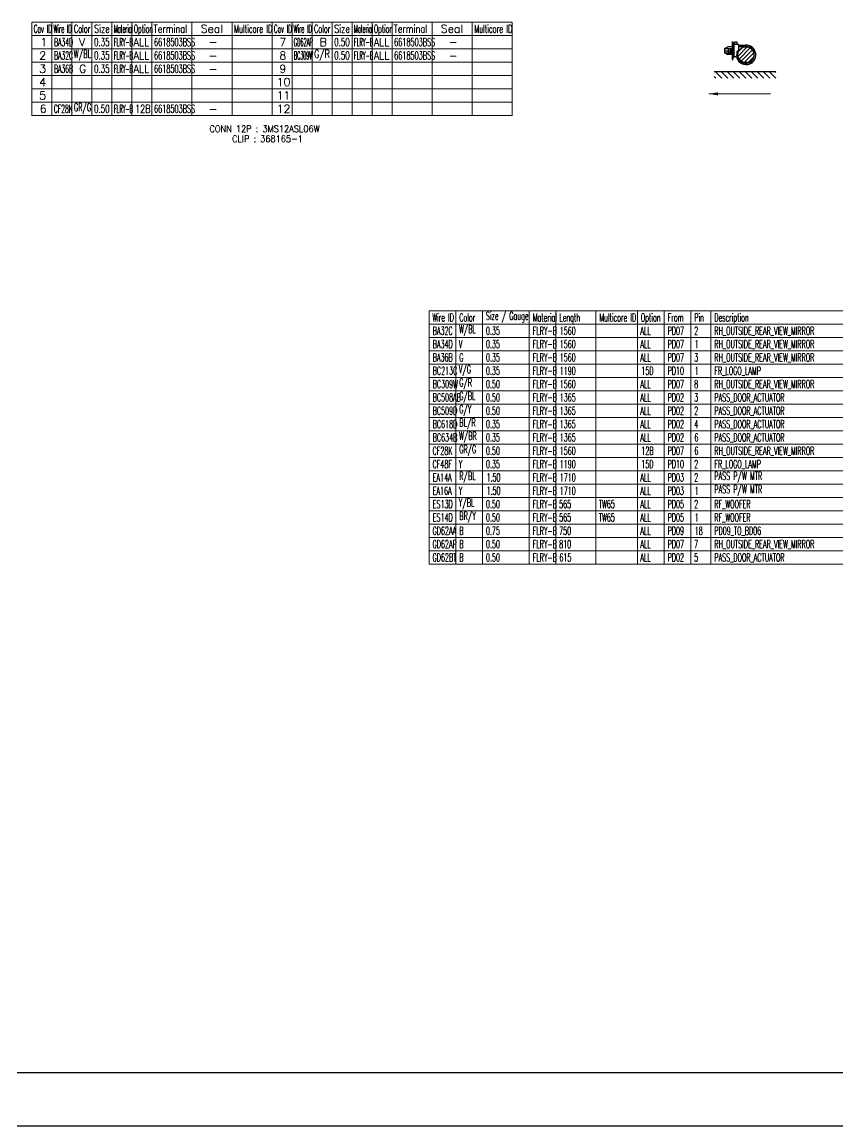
# Model space of a CAD drawing. Header units: inches. Extents: x 47316 to 59086, y 3141 to 11743.
# Drawn here: x 57597.1 to 57902.9, y 8238.3 to 8652.2 of the extents above; entities that cross this region are included whole.
import ezdxf

# ---------------------------------------------------------------- set-up
doc = ezdxf.new("R2010")
doc.units = ezdxf.units.IN
doc.header["$MEASUREMENT"] = 0
doc.layers.add('at_Entity', color=1, linetype='Continuous')
doc.layers.add('图形层', color=7, linetype='Continuous')
doc.layers.add('Beschreibung', color=7, linetype='Continuous', lineweight=25)
doc.styles.get("Standard").update_dxf_attribs({"font": ''})
doc.styles.get('Standard').set_extended_font_data('SimSun')

msp = doc.modelspace()

# ---------------------------------------------------------------- linework, layer by layer
at = {"color": 0, "linetype": 'Continuous', "lineweight": 15}
for p, q in [((57600.79, 8652.16), (57780.79, 8652.16)), ((57600.79, 8647.16), (57600.79, 8652.16)), ((57600.79, 8647.16), (57780.79, 8647.16)), ((57749.75, 8448.94), (57749.75, 8543.94)), ((57749.75, 8543.94), (58076.6, 8543.94)), ((57759.75, 8448.94), (57759.75, 8543.94)), ((57769.75, 8448.94), (57769.75, 8543.94)), ((57787.22, 8448.94), (57787.22, 8543.94)), ((57797.22, 8448.94), (57797.22, 8543.94)), ((57812.22, 8448.94), (57812.22, 8543.94)), ((57827.82, 8448.94), (57827.82, 8543.94)), ((57837.82, 8448.94), (57837.82, 8543.94)), ((57847.82, 8448.94), (57847.82, 8543.94)), ((57855.32, 8448.94), (57855.32, 8543.94)), ((57749.75, 8538.94), (58076.6, 8538.94)), ((57749.75, 8533.94), (58076.6, 8533.94)), ((57749.75, 8528.94), (58076.6, 8528.94)), ((57749.75, 8523.94), (58076.6, 8523.94)), ((57749.75, 8518.94), (58076.6, 8518.94)), ((57749.75, 8513.94), (58076.6, 8513.94)), ((57749.75, 8508.94), (58076.6, 8508.94)), ((57749.75, 8503.94), (58076.6, 8503.94)), ((57749.75, 8498.94), (58076.6, 8498.94)), ((57749.75, 8493.94), (58076.6, 8493.94)), ((57749.75, 8488.94), (58076.6, 8488.94)), ((57749.75, 8483.94), (58076.6, 8483.94)), ((57749.75, 8478.94), (58076.6, 8478.94)), ((57749.75, 8473.94), (58076.6, 8473.94)), ((57749.75, 8468.94), (58076.6, 8468.94)), ((57749.75, 8463.94), (58076.6, 8463.94)), ((57749.75, 8458.94), (58076.6, 8458.94)), ((57749.75, 8453.94), (58076.6, 8453.94)), ((57749.75, 8448.94), (58076.6, 8448.94))]:
    msp.add_line(p, q, dxfattribs=at)
at = {"color": 7, "linetype": 'Continuous', "lineweight": 15}
for p, q in [((57608.29, 8647.16), (57608.29, 8652.16)), ((57615.79, 8647.16), (57615.79, 8652.16)), ((57623.29, 8647.16), (57623.29, 8652.16)), ((57630.79, 8647.16), (57630.79, 8652.16)), ((57638.29, 8647.16), (57638.29, 8652.16)), ((57645.79, 8647.16), (57645.79, 8652.16)), ((57660.79, 8647.16), (57660.79, 8652.16)), ((57675.79, 8647.16), (57675.79, 8652.16)), ((57690.79, 8647.16), (57690.79, 8652.16)), ((57698.29, 8647.16), (57698.29, 8652.16)), ((57705.79, 8647.16), (57705.79, 8652.16)), ((57713.29, 8647.16), (57713.29, 8652.16)), ((57720.79, 8647.16), (57720.79, 8652.16)), ((57728.29, 8647.16), (57728.29, 8652.16)), ((57735.79, 8647.16), (57735.79, 8652.16)), ((57750.79, 8647.16), (57750.79, 8652.16)), ((57765.79, 8647.16), (57765.79, 8652.16)), ((57780.79, 8647.16), (57780.79, 8652.16))]:
    msp.add_line(p, q, dxfattribs=at)
at = {"color": 102, "linetype": 'Continuous', "lineweight": 15}
for p, q in [((57608.29, 8642.16), (57608.29, 8647.16)), ((57615.79, 8642.16), (57615.79, 8647.16)), ((57623.29, 8642.16), (57623.29, 8647.16)), ((57630.79, 8642.16), (57630.79, 8647.16)), ((57638.29, 8642.16), (57638.29, 8647.16)), ((57645.79, 8642.16), (57645.79, 8647.16)), ((57660.79, 8642.16), (57660.79, 8647.16)), ((57675.79, 8642.16), (57675.79, 8647.16)), ((57698.29, 8642.16), (57698.29, 8647.16)), ((57705.79, 8642.16), (57705.79, 8647.16)), ((57713.29, 8642.16), (57713.29, 8647.16)), ((57720.79, 8642.16), (57720.79, 8647.16)), ((57728.29, 8642.16), (57728.29, 8647.16)), ((57735.79, 8642.16), (57735.79, 8647.16)), ((57750.79, 8642.16), (57750.79, 8647.16)), ((57765.79, 8642.16), (57765.79, 8647.16)), ((57608.29, 8637.16), (57608.29, 8642.16)), ((57615.79, 8637.16), (57615.79, 8642.16)), ((57623.29, 8637.16), (57623.29, 8642.16)), ((57630.79, 8637.16), (57630.79, 8642.16)), ((57638.29, 8637.16), (57638.29, 8642.16)), ((57645.79, 8637.16), (57645.79, 8642.16)), ((57660.79, 8637.16), (57660.79, 8642.16)), ((57675.79, 8637.16), (57675.79, 8642.16)), ((57698.29, 8637.16), (57698.29, 8642.16)), ((57705.79, 8637.16), (57705.79, 8642.16)), ((57713.29, 8637.16), (57713.29, 8642.16)), ((57720.79, 8637.16), (57720.79, 8642.16)), ((57728.29, 8637.16), (57728.29, 8642.16)), ((57735.79, 8637.16), (57735.79, 8642.16)), ((57750.79, 8637.16), (57750.79, 8642.16)), ((57765.79, 8637.16), (57765.79, 8642.16)), ((57608.29, 8632.16), (57608.29, 8637.16)), ((57615.79, 8632.16), (57615.79, 8637.16)), ((57623.29, 8632.16), (57623.29, 8637.16)), ((57630.79, 8632.16), (57630.79, 8637.16)), ((57638.29, 8632.16), (57638.29, 8637.16)), ((57645.79, 8632.16), (57645.79, 8637.16)), ((57660.79, 8632.16), (57660.79, 8637.16)), ((57675.79, 8632.16), (57675.79, 8637.16)), ((57698.29, 8632.16), (57698.29, 8637.16)), ((57705.79, 8632.16), (57705.79, 8637.16)), ((57713.29, 8632.16), (57713.29, 8637.16)), ((57720.79, 8632.16), (57720.79, 8637.16)), ((57728.29, 8632.16), (57728.29, 8637.16)), ((57735.79, 8632.16), (57735.79, 8637.16)), ((57750.79, 8632.16), (57750.79, 8637.16)), ((57765.79, 8632.16), (57765.79, 8637.16)), ((57608.29, 8627.16), (57608.29, 8632.16)), ((57615.79, 8627.16), (57615.79, 8632.16)), ((57623.29, 8627.16), (57623.29, 8632.16)), ((57630.79, 8627.16), (57630.79, 8632.16)), ((57638.29, 8627.16), (57638.29, 8632.16)), ((57645.79, 8627.16), (57645.79, 8632.16)), ((57660.79, 8627.16), (57660.79, 8632.16)), ((57675.79, 8627.16), (57675.79, 8632.16)), ((57698.29, 8627.16), (57698.29, 8632.16)), ((57705.79, 8627.16), (57705.79, 8632.16)), ((57713.29, 8627.16), (57713.29, 8632.16)), ((57720.79, 8627.16), (57720.79, 8632.16)), ((57728.29, 8627.16), (57728.29, 8632.16)), ((57735.79, 8627.16), (57735.79, 8632.16)), ((57750.79, 8627.16), (57750.79, 8632.16)), ((57765.79, 8627.16), (57765.79, 8632.16)), ((57608.29, 8622.16), (57608.29, 8627.16)), ((57615.79, 8622.16), (57615.79, 8627.16)), ((57623.29, 8622.16), (57623.29, 8627.16)), ((57630.79, 8622.16), (57630.79, 8627.16)), ((57638.29, 8622.16), (57638.29, 8627.16)), ((57645.79, 8622.16), (57645.79, 8627.16)), ((57660.79, 8622.16), (57660.79, 8627.16)), ((57675.79, 8622.16), (57675.79, 8627.16)), ((57698.29, 8622.16), (57698.29, 8627.16)), ((57705.79, 8622.16), (57705.79, 8627.16)), ((57713.29, 8622.16), (57713.29, 8627.16)), ((57720.79, 8622.16), (57720.79, 8627.16)), ((57728.29, 8622.16), (57728.29, 8627.16)), ((57735.79, 8622.16), (57735.79, 8627.16)), ((57750.79, 8622.16), (57750.79, 8627.16)), ((57765.79, 8622.16), (57765.79, 8627.16)), ((57608.29, 8617.16), (57608.29, 8622.16)), ((57615.79, 8617.16), (57615.79, 8622.16)), ((57623.29, 8617.16), (57623.29, 8622.16)), ((57630.79, 8617.16), (57630.79, 8622.16)), ((57638.29, 8617.16), (57638.29, 8622.16)), ((57645.79, 8617.16), (57645.79, 8622.16)), ((57660.79, 8617.16), (57660.79, 8622.16)), ((57675.79, 8617.16), (57675.79, 8622.16)), ((57698.29, 8617.16), (57698.29, 8622.16)), ((57705.79, 8617.16), (57705.79, 8622.16)), ((57713.29, 8617.16), (57713.29, 8622.16)), ((57720.79, 8617.16), (57720.79, 8622.16)), ((57728.29, 8617.16), (57728.29, 8622.16)), ((57735.79, 8617.16), (57735.79, 8622.16)), ((57750.79, 8617.16), (57750.79, 8622.16)), ((57765.79, 8617.16), (57765.79, 8622.16))]:
    msp.add_line(p, q, dxfattribs=at)
at = {"color": 1, "lineweight": -3}
for p, q in [((57864.29, 8643.74), (57864.29, 8644.75)), ((57864.29, 8644.75), (57865.07, 8644.75)), ((57865.07, 8643.74), (57864.29, 8643.74)), ((57865.07, 8644.75), (57865.07, 8643.74)), ((57865.61, 8643.74), (57865.61, 8641.41)), ((57865.61, 8643.52), (57868.12, 8643.52)), ((57867.06, 8642.83), (57865.61, 8642.83)), ((57864.49, 8639.08), (57864.06, 8639.08)), ((57865, 8640.94), (57865, 8639.73)), ((57856.48, 8633.62, 0), (57879.68, 8633.62, 0)), ((57859.35, 8631.12), (57856.85, 8633.62)), ((57861.6, 8631.12), (57859.1, 8633.62)), ((57863.85, 8631.12), (57861.35, 8633.62)), ((57866.1, 8631.12), (57863.6, 8633.62)), ((57868.35, 8631.12), (57865.85, 8633.62)), ((57870.6, 8631.12), (57868.1, 8633.62)), ((57872.85, 8631.12), (57870.35, 8633.62)), ((57875.1, 8631.12), (57872.6, 8633.62)), ((57877.35, 8631.12), (57874.85, 8633.62)), ((57879.6, 8631.12), (57877.1, 8633.62)), ((57879.68, 8633.28), (57879.35, 8633.62)), ((57857.1, 8631.12), (57856.48, 8631.74))]:
    msp.add_line(p, q, dxfattribs=at)
at = {"color": 1, "lineweight": -3, "ltscale": 10}
for p, q in [((57865.49, 8639.44), (57868.95, 8642.89)), ((57865.74, 8641.24), (57867.15, 8642.64)), ((57865.93, 8638.32), (57870.06, 8642.46)), ((57866.68, 8637.53), (57870.86, 8641.7)), ((57867.74, 8637.04), (57871.35, 8640.64)), ((57869.36, 8637.1), (57871.29, 8639.03))]:
    msp.add_line(p, q, dxfattribs=at)
at = {"color": 0, "lineweight": -3}
for p, q in [((57322.57, 8258.31), (59065.57, 8258.31)), ((57302.57, 8238.31), (59085.57, 8238.31))]:
    msp.add_line(p, q, dxfattribs=at)
at = {"color": 0, "linetype": 'Continuous', "lineweight": 15}
for points in [[(57600.79, 8642.16), (57600.79, 8647.16), (57690.79, 8647.16), (57690.79, 8642.16)], [(57690.79, 8642.16), (57690.79, 8647.16), (57780.79, 8647.16), (57780.79, 8642.16)], [(57600.79, 8637.16), (57600.79, 8642.16), (57690.79, 8642.16), (57690.79, 8637.16)], [(57690.79, 8637.16), (57690.79, 8642.16), (57780.79, 8642.16), (57780.79, 8637.16)], [(57600.79, 8632.16), (57600.79, 8637.16), (57690.79, 8637.16), (57690.79, 8632.16)], [(57690.79, 8632.16), (57690.79, 8637.16), (57780.79, 8637.16), (57780.79, 8632.16)], [(57600.79, 8627.16), (57600.79, 8632.16), (57690.79, 8632.16), (57690.79, 8627.16)], [(57690.79, 8627.16), (57690.79, 8632.16), (57780.79, 8632.16), (57780.79, 8627.16)], [(57600.79, 8622.16), (57600.79, 8627.16), (57690.79, 8627.16), (57690.79, 8622.16)], [(57690.79, 8622.16), (57690.79, 8627.16), (57780.79, 8627.16), (57780.79, 8622.16)], [(57600.79, 8617.16), (57600.79, 8622.16), (57690.79, 8622.16), (57690.79, 8617.16)], [(57690.79, 8617.16), (57690.79, 8622.16), (57780.79, 8622.16), (57780.79, 8617.16)]]:
    msp.add_lwpolyline(points, close=True, dxfattribs=at)
at = {"color": 1, "lineweight": -3, "ltscale": 10}
msp.add_circle((57868.44, 8639.95), 2.99, dxfattribs=at)
at = {"color": 1, "lineweight": -3}
for centre, radius, start, end in [((57865.55, 8640.85), 0.559, 83.4812, 171.1983), ((57864.39, 8639.68), 0.611, 279.4572, 4.8843), ((57872.13, 8641.15), 7.14, 181.6869, 194.7827)]:
    msp.add_arc(centre, radius, start, end, dxfattribs=at)
at = {"layer": 'at_Entity', "color": 1, "lineweight": -3}
for p, q in [((57860.4, 8642.21), (57861.69, 8642.86)), ((57860.4, 8642.21), (57860.4, 8640.67)), ((57860.4, 8641.44), (57862.78, 8641.44)), ((57860.53, 8642.28), (57863.22, 8642.28)), ((57863.23, 8642.86), (57861.69, 8642.86)), ((57862.01, 8642.28), (57861.81, 8641.44)), ((57862.01, 8640.61), (57861.81, 8641.44)), ((57862.71, 8642.28), (57862.65, 8641.44)), ((57862.71, 8640.61), (57862.65, 8641.44)), ((57862.91, 8642.28), (57862.78, 8641.44)), ((57862.78, 8641.44), (57862.91, 8640.61)), ((57863.1, 8640.61), (57863.1, 8642.28)), ((57863.22, 8644.88), (57863.22, 8638.01)), ((57863.22, 8641.54), (57864.06, 8641.54)), ((57864.06, 8641.35), (57863.22, 8641.35)), ((57863.35, 8644.88), (57864.06, 8643.62)), ((57863.35, 8644.88), (57863.35, 8638.01)), ((57860.4, 8640.67), (57861.69, 8640.03)), ((57860.53, 8640.61), (57863.22, 8640.61)), ((57863.23, 8640.03), (57861.69, 8640.03)), ((57863.35, 8638.01), (57863.22, 8638.01)), ((57863.35, 8638.01), (57864.06, 8639.26))]:
    msp.add_line(p, q, dxfattribs=at)
at = {"layer": 'Beschreibung', "color": 0, "lineweight": 0}
msp.add_line((57854.5, 8625.25), (57877.71, 8625.25), dxfattribs=at)
msp.add_solid([(57857.91, 8624.68), (57857.91, 8625.82), (57854.5, 8625.25)], dxfattribs=at)
at = {"layer": '图形层', "color": 1, "lineweight": -3}
for p in [(57865.61, 8643.74), (57864.06, 8639.08)]:
    msp.add_line(p, (57864.06, 8643.74), dxfattribs=at)
for centre, radius, start, end in [((57868.5, 8639.89), 3.65, 188.6494, 96.0183), ((57868.38, 8639.91), 3.2, 190.4892, 114.2975)]:
    msp.add_arc(centre, radius, start, end, dxfattribs=at)

# ---------------------------------------------------------------- texts
at = {"color": 7, "linetype": 'Continuous', "lineweight": 15, "char_height": 3, "attachment_point": 1}
for s, insert, width in [('\\Fromans.shx;\\W0.4292452830;\\T1.0000000000;\\o\\lCav ID', (57601.47, 8651.16), 6.5), ('\\Fromans.shx;\\W0.4026548673;\\T1.0000000000;\\o\\lWire ID', (57608.9, 8651.16), 6.5), ('\\Fromans.shx;\\W0.5687500000;\\T1.0000000000;\\o\\lColor', (57616.53, 8651.16), 6.5), ('\\Fromans.shx;\\W0.7222222222;\\T1.0000000000;\\o\\lSize', (57624.1, 8651.16), 6.5), ('\\Fromans.shx;\\W0.3760330579;\\T1.0000000000;\\o\\lMaterial', (57631.5, 8651.16), 6.5), ('\\Fromans.shx;\\W0.4595959596;\\T1.0000000000;\\o\\lOption', (57638.99, 8651.16), 6.5), ('\\Fromans.shx;\\W0.7480916031;\\T1.0000000000;\\o\\lTerminal', (57646.4, 8651.16), 14), ('\\Fromans.shx;\\W1.0000000000;\\T1.0000000000;\\o\\lSeal', (57664.07, 8651.16), 9.2857), ('\\Fromans.shx;\\W0.5185185185;\\T1.0000000000;\\o\\lMulticore ID', (57676.58, 8651.16), 14), ('\\Fromans.shx;\\W0.4292452830;\\T1.0000000000;\\o\\lCav ID', (57691.47, 8651.16), 6.5), ('\\Fromans.shx;\\W0.4026548673;\\T1.0000000000;\\o\\lWire ID', (57698.9, 8651.16), 6.5), ('\\Fromans.shx;\\W0.5687500000;\\T1.0000000000;\\o\\lColor', (57706.53, 8651.16), 6.5), ('\\Fromans.shx;\\W0.7222222222;\\T1.0000000000;\\o\\lSize', (57714.1, 8651.16), 6.5), ('\\Fromans.shx;\\W0.3760330579;\\T1.0000000000;\\o\\lMaterial', (57721.5, 8651.16), 6.5), ('\\Fromans.shx;\\W0.4595959596;\\T1.0000000000;\\o\\lOption', (57728.99, 8651.16), 6.5), ('\\Fromans.shx;\\W0.7480916031;\\T1.0000000000;\\o\\lTerminal', (57736.4, 8651.16), 14), ('\\Fromans.shx;\\W1.0000000000;\\T1.0000000000;\\o\\lSeal', (57754.07, 8651.16), 9.2857), ('\\Fromans.shx;\\W0.5185185185;\\T1.0000000000;\\o\\lMulticore ID', (57766.58, 8651.16), 14), ('\\Fromans.shx;\\W1.0000000000;\\T1.0000000000;\\o\\l1', (57603.97, 8646.16), 2.8571), ('\\Fromans.shx;\\W1.0000000000;\\T1.0000000000;\\o\\l7', (57693.54, 8646.16), 2.8571), ('\\Fromans.shx;\\W1.0000000000;\\T1.0000000000;\\o\\l2', (57603.54, 8641.16), 2.8571), ('\\Fromans.shx;\\W1.0000000000;\\T1.0000000000;\\o\\l8', (57693.54, 8641.16), 2.8571), ('\\Fromans.shx;\\W1.0000000000;\\T1.0000000000;\\o\\l3', (57603.54, 8636.16), 2.8571), ('\\Fromans.shx;\\W1.0000000000;\\T1.0000000000;\\o\\l9', (57693.54, 8636.16), 2.8571), ('\\Fromans.shx;\\W1.0000000000;\\T1.0000000000;\\o\\l4', (57603.54, 8631.16), 2.8571), ('\\Fromans.shx;\\W1.0000000000;\\T1.0000000000;\\o\\l10', (57692.54, 8631.16), 5.7143), ('\\Fromans.shx;\\W1.0000000000;\\T1.0000000000;\\o\\l5', (57603.54, 8626.16), 2.8571), ('\\Fromans.shx;\\W1.0000000000;\\T1.0000000000;\\o\\l11', (57692.54, 8626.16), 5.7143), ('\\Fromans.shx;\\W1.0000000000;\\T1.0000000000;\\o\\l6', (57603.68, 8621.16), 2.8571), ('\\Fromans.shx;\\W1.0000000000;\\T1.0000000000;\\o\\l12', (57692.54, 8621.16), 5.7143), ('\\Fromans.shx;\\W0.5000000000;\\T1.0000000000;\\o\\lBA32C', (57751.03, 8537.94), 7.1429), ('\\Fromans.shx;\\W0.5000000000;\\T1.0000000000;\\o\\lW/BL', (57760.89, 8538.51), 6), ('\\Fromans.shx;\\W0.5000000000;\\T1.0000000000;\\o\\l0.35', (57770.96, 8537.94), 5), ('\\Fromans.shx;\\W0.5000000000;\\T1.0000000000;\\o\\lFLRY-B', (57788.5, 8537.94), 8.6429), ('\\Fromans.shx;\\W0.5000000000;\\T1.0000000000;\\o\\l1560', (57798.65, 8537.94), 5.7143), ('\\Fromans.shx;\\W0.5000000000;\\T1.0000000000;\\o\\lALL', (57828.89, 8537.94), 3.7143), ('\\Fromans.shx;\\W0.5000000000;\\T1.0000000000;\\o\\lPD07', (57839.1, 8537.94), 5.8571), ('\\Fromans.shx;\\W0.5000000000;\\T1.0000000000;\\o\\l2', (57849.03, 8537.94), 1.4286), ('\\Fromans.shx;\\W0.5000000000;\\T1.0000000000;\\o\\lRH_OUTSIDE_REAR_VIEW_MIRROR', (57856.6, 8537.94), 38), ('\\Fromans.shx;\\W0.5000000000;\\T1.0000000000;\\o\\lBA34D', (57751.03, 8532.94), 7.1429), ('\\Fromans.shx;\\W0.5000000000;\\T1.0000000000;\\o\\lV', (57760.82, 8532.94), 1.2857), ('\\Fromans.shx;\\W0.5000000000;\\T1.0000000000;\\o\\l0.35', (57770.96, 8532.94), 5), ('\\Fromans.shx;\\W0.5000000000;\\T1.0000000000;\\o\\lFLRY-B', (57788.5, 8532.94), 8.6429), ('\\Fromans.shx;\\W0.5000000000;\\T1.0000000000;\\o\\l1560', (57798.65, 8532.94), 5.7143), ('\\Fromans.shx;\\W0.5000000000;\\T1.0000000000;\\o\\lALL', (57828.89, 8532.94), 3.7143), ('\\Fromans.shx;\\W0.5000000000;\\T1.0000000000;\\o\\lPD07', (57839.1, 8532.94), 5.8571), ('\\Fromans.shx;\\W0.5000000000;\\T1.0000000000;\\o\\l1', (57849.25, 8532.94), 1.4286), ('\\Fromans.shx;\\W0.5000000000;\\T1.0000000000;\\o\\lRH_OUTSIDE_REAR_VIEW_MIRROR', (57856.6, 8532.94), 38), ('\\Fromans.shx;\\W0.5000000000;\\T1.0000000000;\\o\\lBA36B', (57751.03, 8527.94), 7.1429), ('\\Fromans.shx;\\W0.5000000000;\\T1.0000000000;\\o\\lG', (57760.96, 8527.94), 1.5), ('\\Fromans.shx;\\W0.5000000000;\\T1.0000000000;\\o\\l0.35', (57770.96, 8527.94), 5), ('\\Fromans.shx;\\W0.5000000000;\\T1.0000000000;\\o\\lFLRY-B', (57788.5, 8527.94), 8.6429), ('\\Fromans.shx;\\W0.5000000000;\\T1.0000000000;\\o\\l1560', (57798.65, 8527.94), 5.7143), ('\\Fromans.shx;\\W0.5000000000;\\T1.0000000000;\\o\\lALL', (57828.89, 8527.94), 3.7143), ('\\Fromans.shx;\\W0.5000000000;\\T1.0000000000;\\o\\lPD07', (57839.1, 8527.94), 5.8571), ('\\Fromans.shx;\\W0.5000000000;\\T1.0000000000;\\o\\l3', (57849.03, 8527.94), 1.4286), ('\\Fromans.shx;\\W0.5000000000;\\T1.0000000000;\\o\\lRH_OUTSIDE_REAR_VIEW_MIRROR', (57856.6, 8527.94), 38), ('\\Fromans.shx;\\W0.5000000000;\\T1.0000000000;\\o\\lBC213C', (57751.03, 8522.94), 8.7857), ('\\Fromans.shx;\\W0.5000000000;\\T1.0000000000;\\o\\lV/G', (57760.82, 8523.51), 4.3571), ('\\Fromans.shx;\\W0.5000000000;\\T1.0000000000;\\o\\l0.35', (57770.96, 8522.94), 5), ('\\Fromans.shx;\\W0.5000000000;\\T1.0000000000;\\o\\lFLRY-B', (57788.5, 8522.94), 8.6429), ('\\Fromans.shx;\\W0.5000000000;\\T1.0000000000;\\o\\l1190', (57798.65, 8522.94), 5.7143), ('\\Fromans.shx;\\W0.5000000000;\\T1.0000000000;\\o\\l15D', (57829.25, 8522.94), 4.3571), ('\\Fromans.shx;\\W0.5000000000;\\T1.0000000000;\\o\\lPD10', (57839.1, 8522.94), 5.8571), ('\\Fromans.shx;\\W0.5000000000;\\T1.0000000000;\\o\\l1', (57849.25, 8522.94), 1.4286), ('\\Fromans.shx;\\W0.5000000000;\\T1.0000000000;\\o\\lFR_LOGO_LAMP', (57856.6, 8522.94), 17.7857), ('\\Fromans.shx;\\W0.5000000000;\\T1.0000000000;\\o\\lBC309W', (57751.03, 8517.94), 9), ('\\Fromans.shx;\\W0.5000000000;\\T1.0000000000;\\o\\lG/R', (57760.96, 8518.51), 4.5714), ('\\Fromans.shx;\\W0.5000000000;\\T1.0000000000;\\o\\l0.50', (57770.96, 8517.94), 5), ('\\Fromans.shx;\\W0.5000000000;\\T1.0000000000;\\o\\lFLRY-B', (57788.5, 8517.94), 8.6429), ('\\Fromans.shx;\\W0.5000000000;\\T1.0000000000;\\o\\l1560', (57798.65, 8517.94), 5.7143), ('\\Fromans.shx;\\W0.5000000000;\\T1.0000000000;\\o\\lALL', (57828.89, 8517.94), 3.7143), ('\\Fromans.shx;\\W0.5000000000;\\T1.0000000000;\\o\\lPD07', (57839.1, 8517.94), 5.8571), ('\\Fromans.shx;\\W0.5000000000;\\T1.0000000000;\\o\\l8', (57849.03, 8517.94), 1.4286), ('\\Fromans.shx;\\W0.5000000000;\\T1.0000000000;\\o\\lRH_OUTSIDE_REAR_VIEW_MIRROR', (57856.6, 8517.94), 38), ('\\Fromans.shx;\\W0.5000000000;\\T1.0000000000;\\o\\lBC508AB', (57751.03, 8512.94), 10.0714), ('\\Fromans.shx;\\W0.5000000000;\\T1.0000000000;\\o\\lG/BL', (57760.96, 8513.51), 5.7857), ('\\Fromans.shx;\\W0.5000000000;\\T1.0000000000;\\o\\l0.50', (57770.96, 8512.94), 5), ('\\Fromans.shx;\\W0.5000000000;\\T1.0000000000;\\o\\lFLRY-B', (57788.5, 8512.94), 8.6429), ('\\Fromans.shx;\\W0.5000000000;\\T1.0000000000;\\o\\l1365', (57798.65, 8512.94), 5.7143), ('\\Fromans.shx;\\W0.5000000000;\\T1.0000000000;\\o\\lALL', (57828.89, 8512.94), 3.7143), ('\\Fromans.shx;\\W0.5000000000;\\T1.0000000000;\\o\\lPD02', (57839.1, 8512.94), 5.8571), ('\\Fromans.shx;\\W0.5000000000;\\T1.0000000000;\\o\\l3', (57849.03, 8512.94), 1.4286), ('\\Fromans.shx;\\W0.5000000000;\\T1.0000000000;\\o\\lPASS_DOOR_ACTUATOR', (57856.6, 8512.94), 26.2143), ('\\Fromans.shx;\\W0.5000000000;\\T1.0000000000;\\o\\lG/Y', (57760.96, 8508.51), 4.3571), ('\\Fromans.shx;\\W0.5000000000;\\T1.0000000000;\\o\\lBC509D', (57751.03, 8507.94), 8.7857), ('\\Fromans.shx;\\W0.5000000000;\\T1.0000000000;\\o\\l0.50', (57770.96, 8507.94), 5), ('\\Fromans.shx;\\W0.5000000000;\\T1.0000000000;\\o\\lFLRY-B', (57788.5, 8507.94), 8.6429), ('\\Fromans.shx;\\W0.5000000000;\\T1.0000000000;\\o\\l1365', (57798.65, 8507.94), 5.7143), ('\\Fromans.shx;\\W0.5000000000;\\T1.0000000000;\\o\\lALL', (57828.89, 8507.94), 3.7143), ('\\Fromans.shx;\\W0.5000000000;\\T1.0000000000;\\o\\lPD02', (57839.1, 8507.94), 5.8571), ('\\Fromans.shx;\\W0.5000000000;\\T1.0000000000;\\o\\l2', (57849.03, 8507.94), 1.4286), ('\\Fromans.shx;\\W0.5000000000;\\T1.0000000000;\\o\\lPASS_DOOR_ACTUATOR', (57856.6, 8507.94), 26.2143), ('\\Fromans.shx;\\W0.5000000000;\\T1.0000000000;\\o\\lBC618D', (57751.03, 8502.94), 8.7857), ('\\Fromans.shx;\\W0.5000000000;\\T1.0000000000;\\o\\lBL/R', (57761.03, 8503.51), 5.7857), ('\\Fromans.shx;\\W0.5000000000;\\T1.0000000000;\\o\\l0.35', (57770.96, 8502.94), 5), ('\\Fromans.shx;\\W0.5000000000;\\T1.0000000000;\\o\\lFLRY-B', (57788.5, 8502.94), 8.6429), ('\\Fromans.shx;\\W0.5000000000;\\T1.0000000000;\\o\\l1365', (57798.65, 8502.94), 5.7143), ('\\Fromans.shx;\\W0.5000000000;\\T1.0000000000;\\o\\lALL', (57828.89, 8502.94), 3.7143), ('\\Fromans.shx;\\W0.5000000000;\\T1.0000000000;\\o\\lPD02', (57839.1, 8502.94), 5.8571), ('\\Fromans.shx;\\W0.5000000000;\\T1.0000000000;\\o\\l4', (57849.03, 8502.94), 1.4286), ('\\Fromans.shx;\\W0.5000000000;\\T1.0000000000;\\o\\lPASS_DOOR_ACTUATOR', (57856.6, 8502.94), 26.2143), ('\\Fromans.shx;\\W0.5000000000;\\T1.0000000000;\\o\\lBC634B', (57751.03, 8497.94), 8.7857), ('\\Fromans.shx;\\W0.5000000000;\\T1.0000000000;\\o\\lW/BR', (57760.89, 8498.51), 6.2857), ('\\Fromans.shx;\\W0.5000000000;\\T1.0000000000;\\o\\l0.35', (57770.96, 8497.94), 5), ('\\Fromans.shx;\\W0.5000000000;\\T1.0000000000;\\o\\lFLRY-B', (57788.5, 8497.94), 8.6429), ('\\Fromans.shx;\\W0.5000000000;\\T1.0000000000;\\o\\l1365', (57798.65, 8497.94), 5.7143), ('\\Fromans.shx;\\W0.5000000000;\\T1.0000000000;\\o\\lALL', (57828.89, 8497.94), 3.7143), ('\\Fromans.shx;\\W0.5000000000;\\T1.0000000000;\\o\\lPD02', (57839.1, 8497.94), 5.8571), ('\\Fromans.shx;\\W0.5000000000;\\T1.0000000000;\\o\\l6', (57849.1, 8497.94), 1.4286), ('\\Fromans.shx;\\W0.5000000000;\\T1.0000000000;\\o\\lPASS_DOOR_ACTUATOR', (57856.6, 8497.94), 26.2143), ('\\Fromans.shx;\\W0.5000000000;\\T1.0000000000;\\o\\lCF28K', (57750.96, 8492.94), 7.1429), ('\\Fromans.shx;\\W0.5000000000;\\T1.0000000000;\\o\\lGR/G', (57760.96, 8493.51), 6.0714), ('\\Fromans.shx;\\W0.5000000000;\\T1.0000000000;\\o\\l0.50', (57770.96, 8492.94), 5), ('\\Fromans.shx;\\W0.5000000000;\\T1.0000000000;\\o\\lFLRY-B', (57788.5, 8492.94), 8.6429), ('\\Fromans.shx;\\W0.5000000000;\\T1.0000000000;\\o\\l1560', (57798.65, 8492.94), 5.7143), ('\\Fromans.shx;\\W0.5000000000;\\T1.0000000000;\\o\\l12B', (57829.25, 8492.94), 4.3571), ('\\Fromans.shx;\\W0.5000000000;\\T1.0000000000;\\o\\lPD07', (57839.1, 8492.94), 5.8571), ('\\Fromans.shx;\\W0.5000000000;\\T1.0000000000;\\o\\l6', (57849.1, 8492.94), 1.4286), ('\\Fromans.shx;\\W0.5000000000;\\T1.0000000000;\\o\\lRH_OUTSIDE_REAR_VIEW_MIRROR', (57856.6, 8492.94), 38), ('\\Fromans.shx;\\W0.5000000000;\\T1.0000000000;\\o\\lCF48F', (57750.96, 8487.94), 6.9286), ('\\Fromans.shx;\\W0.5000000000;\\T1.0000000000;\\o\\lY', (57760.82, 8487.94), 1.2857), ('\\Fromans.shx;\\W0.5000000000;\\T1.0000000000;\\o\\lR/BL', (57761.03, 8483.51), 5.7857), ('\\Fromans.shx;\\W0.5000000000;\\T1.0000000000;\\o\\l0.35', (57770.96, 8487.94), 5), ('\\Fromans.shx;\\W0.5000000000;\\T1.0000000000;\\o\\lFLRY-B', (57788.5, 8487.94), 8.6429), ('\\Fromans.shx;\\W0.5000000000;\\T1.0000000000;\\o\\l1190', (57798.65, 8487.94), 5.7143), ('\\Fromans.shx;\\W0.5000000000;\\T1.0000000000;\\o\\l15D', (57829.25, 8487.94), 4.3571), ('\\Fromans.shx;\\W0.5000000000;\\T1.0000000000;\\o\\lPD10', (57839.1, 8487.94), 5.8571), ('\\Fromans.shx;\\W0.5000000000;\\T1.0000000000;\\o\\l2', (57849.03, 8487.94), 1.4286), ('\\Fromans.shx;\\W0.5000000000;\\T1.0000000000;\\o\\lFR_LOGO_LAMP', (57856.6, 8487.94), 17.7857), ('\\Fromans.shx;\\W0.5000000000;\\T1.0000000000;\\o\\lPASS P/W MTR', (57856.6, 8483.51), 17.7857), ('\\Fromans.shx;\\W0.5000000000;\\T1.0000000000;\\o\\lEA14A', (57751.03, 8482.94), 6.7857), ('\\Fromans.shx;\\W0.5000000000;\\T1.0000000000;\\o\\l1.50', (57771.18, 8482.94), 5), ('\\Fromans.shx;\\W0.5000000000;\\T1.0000000000;\\o\\lFLRY-B', (57788.5, 8482.94), 8.6429), ('\\Fromans.shx;\\W0.5000000000;\\T1.0000000000;\\o\\l1710', (57798.65, 8482.94), 5.7143), ('\\Fromans.shx;\\W0.5000000000;\\T1.0000000000;\\o\\lALL', (57828.89, 8482.94), 3.7143), ('\\Fromans.shx;\\W0.5000000000;\\T1.0000000000;\\o\\lPD03', (57839.1, 8482.94), 5.8571), ('\\Fromans.shx;\\W0.5000000000;\\T1.0000000000;\\o\\l2', (57849.03, 8482.94), 1.4286), ('\\Fromans.shx;\\W0.5000000000;\\T1.0000000000;\\o\\lEA16A', (57751.03, 8477.94), 6.7857), ('\\Fromans.shx;\\W0.5000000000;\\T1.0000000000;\\o\\lY', (57760.82, 8477.94), 1.2857), ('\\Fromans.shx;\\W0.5000000000;\\T1.0000000000;\\o\\l1.50', (57771.18, 8477.94), 5), ('\\Fromans.shx;\\W0.5000000000;\\T1.0000000000;\\o\\lFLRY-B', (57788.5, 8477.94), 8.6429), ('\\Fromans.shx;\\W0.5000000000;\\T1.0000000000;\\o\\l1710', (57798.65, 8477.94), 5.7143), ('\\Fromans.shx;\\W0.5000000000;\\T1.0000000000;\\o\\lALL', (57828.89, 8477.94), 3.7143), ('\\Fromans.shx;\\W0.5000000000;\\T1.0000000000;\\o\\lPD03', (57839.1, 8477.94), 5.8571), ('\\Fromans.shx;\\W0.5000000000;\\T1.0000000000;\\o\\l1', (57849.25, 8477.94), 1.4286), ('\\Fromans.shx;\\W0.5000000000;\\T1.0000000000;\\o\\lPASS P/W MTR', (57856.6, 8478.51), 17.7857), ('\\Fromans.shx;\\W0.5000000000;\\T1.0000000000;\\o\\lES13D', (57751.03, 8472.94), 7.1429), ('\\Fromans.shx;\\W0.5000000000;\\T1.0000000000;\\o\\lY/BL', (57760.82, 8473.51), 5.5714), ('\\Fromans.shx;\\W0.5000000000;\\T1.0000000000;\\o\\l0.50', (57770.96, 8472.94), 5), ('\\Fromans.shx;\\W0.5000000000;\\T1.0000000000;\\o\\lFLRY-B', (57788.5, 8472.94), 8.6429), ('\\Fromans.shx;\\W0.5000000000;\\T1.0000000000;\\o\\l565', (57798.43, 8472.94), 4.2857), ('\\Fromans.shx;\\W0.5000000000;\\T1.0000000000;\\o\\lTW65', (57813.29, 8472.94), 5.7143), ('\\Fromans.shx;\\W0.5000000000;\\T1.0000000000;\\o\\lALL', (57828.89, 8472.94), 3.7143), ('\\Fromans.shx;\\W0.5000000000;\\T1.0000000000;\\o\\lPD05', (57839.1, 8472.94), 5.8571), ('\\Fromans.shx;\\W0.5000000000;\\T1.0000000000;\\o\\l2', (57849.03, 8472.94), 1.4286), ('\\Fromans.shx;\\W0.5000000000;\\T1.0000000000;\\o\\lRF_WOOFER', (57856.6, 8472.94), 13.5), ('\\Fromans.shx;\\W0.5000000000;\\T1.0000000000;\\o\\lES14D', (57751.03, 8467.94), 7.1429), ('\\Fromans.shx;\\W0.5000000000;\\T1.0000000000;\\o\\lBR/Y', (57761.03, 8468.51), 5.8571), ('\\Fromans.shx;\\W0.5000000000;\\T1.0000000000;\\o\\l0.50', (57770.96, 8467.94), 5), ('\\Fromans.shx;\\W0.5000000000;\\T1.0000000000;\\o\\lFLRY-B', (57788.5, 8467.94), 8.6429), ('\\Fromans.shx;\\W0.5000000000;\\T1.0000000000;\\o\\l565', (57798.43, 8467.94), 4.2857), ('\\Fromans.shx;\\W0.5000000000;\\T1.0000000000;\\o\\lTW65', (57813.29, 8467.94), 5.7143), ('\\Fromans.shx;\\W0.5000000000;\\T1.0000000000;\\o\\lALL', (57828.89, 8467.94), 3.7143), ('\\Fromans.shx;\\W0.5000000000;\\T1.0000000000;\\o\\lPD05', (57839.1, 8467.94), 5.8571), ('\\Fromans.shx;\\W0.5000000000;\\T1.0000000000;\\o\\l1', (57849.25, 8467.94), 1.4286), ('\\Fromans.shx;\\W0.5000000000;\\T1.0000000000;\\o\\lRF_WOOFER', (57856.6, 8467.94), 13.5), ('\\Fromans.shx;\\W0.5000000000;\\T1.0000000000;\\o\\lGD62AA', (57750.96, 8462.94), 8.4286), ('\\Fromans.shx;\\W0.5000000000;\\T1.0000000000;\\o\\lB', (57761.03, 8462.94), 1.5), ('\\Fromans.shx;\\W0.5000000000;\\T1.0000000000;\\o\\l0.75', (57770.96, 8462.94), 5), ('\\Fromans.shx;\\W0.5000000000;\\T1.0000000000;\\o\\lFLRY-B', (57788.5, 8462.94), 8.6429), ('\\Fromans.shx;\\W0.5000000000;\\T1.0000000000;\\o\\l750', (57798.43, 8462.94), 4.2857), ('\\Fromans.shx;\\W0.5000000000;\\T1.0000000000;\\o\\lALL', (57828.89, 8462.94), 3.7143), ('\\Fromans.shx;\\W0.5000000000;\\T1.0000000000;\\o\\lPD09', (57839.1, 8462.94), 5.8571), ('\\Fromans.shx;\\W0.5000000000;\\T1.0000000000;\\o\\l18', (57849.25, 8462.94), 2.8571), ('\\Fromans.shx;\\W0.5000000000;\\T1.0000000000;\\o\\lPD09_TO_BD06', (57856.6, 8462.94), 17.8571), ('\\Fromans.shx;\\W0.5000000000;\\T1.0000000000;\\o\\lGD62AP', (57750.96, 8457.94), 8.6429), ('\\Fromans.shx;\\W0.5000000000;\\T1.0000000000;\\o\\lB', (57761.03, 8457.94), 1.5), ('\\Fromans.shx;\\W0.5000000000;\\T1.0000000000;\\o\\l0.50', (57770.96, 8457.94), 5), ('\\Fromans.shx;\\W0.5000000000;\\T1.0000000000;\\o\\lFLRY-B', (57788.5, 8457.94), 8.6429), ('\\Fromans.shx;\\W0.5000000000;\\T1.0000000000;\\o\\l810', (57798.43, 8457.94), 4.2857), ('\\Fromans.shx;\\W0.5000000000;\\T1.0000000000;\\o\\lALL', (57828.89, 8457.94), 3.7143), ('\\Fromans.shx;\\W0.5000000000;\\T1.0000000000;\\o\\lPD07', (57839.1, 8457.94), 5.8571), ('\\Fromans.shx;\\W0.5000000000;\\T1.0000000000;\\o\\l7', (57849.03, 8457.94), 1.4286), ('\\Fromans.shx;\\W0.5000000000;\\T1.0000000000;\\o\\lRH_OUTSIDE_REAR_VIEW_MIRROR', (57856.6, 8457.94), 38), ('\\Fromans.shx;\\W0.5000000000;\\T1.0000000000;\\o\\lGD62BT', (57750.96, 8452.94), 8.5), ('\\Fromans.shx;\\W0.5000000000;\\T1.0000000000;\\o\\lB', (57761.03, 8452.94), 1.5), ('\\Fromans.shx;\\W0.5000000000;\\T1.0000000000;\\o\\l0.50', (57770.96, 8452.94), 5), ('\\Fromans.shx;\\W0.5000000000;\\T1.0000000000;\\o\\lFLRY-B', (57788.5, 8452.94), 8.6429), ('\\Fromans.shx;\\W0.5000000000;\\T1.0000000000;\\o\\l615', (57798.5, 8452.94), 4.2857), ('\\Fromans.shx;\\W0.5000000000;\\T1.0000000000;\\o\\lALL', (57828.89, 8452.94), 3.7143), ('\\Fromans.shx;\\W0.5000000000;\\T1.0000000000;\\o\\lPD02', (57839.1, 8452.94), 5.8571), ('\\Fromans.shx;\\W0.5000000000;\\T1.0000000000;\\o\\l5', (57849.03, 8452.94), 1.4286), ('\\Fromans.shx;\\W0.5000000000;\\T1.0000000000;\\o\\lPASS_DOOR_ACTUATOR', (57856.6, 8452.94), 26.2143)]:
    msp.add_mtext(s, dxfattribs=dict(at, insert=insert, width=width))
at = {"color": 21, "linetype": 'Continuous', "lineweight": 15, "char_height": 3, "attachment_point": 1}
for s, insert, width in [('\\Fromans.shx;\\W0.4550000000;\\T1.0000000000;\\o\\lBA34D', (57609.05, 8646.16), 6.5), ('\\Fromans.shx;\\W0.6500000000;\\T1.0000000000;\\o\\l0.35', (57624.07, 8646.16), 6.5), ('\\Fromans.shx;\\W0.8750000000;\\T1.0000000000;\\o\\lALL', (57638.91, 8646.16), 6.5), ('\\Fromans.shx;\\W0.3760330579;\\T1.0000000000;\\o\\lGD62AP', (57698.95, 8646.16), 6.5), ('\\Fromans.shx;\\W0.6500000000;\\T1.0000000000;\\o\\l0.50', (57714.07, 8646.16), 6.5), ('\\Fromans.shx;\\W0.8750000000;\\T1.0000000000;\\o\\lALL', (57728.91, 8646.16), 6.5), ('\\Fromans.shx;\\W1.0000000000;\\T1.0000000000;\\o\\l-', (57667, 8646.16), 3.7143), ('\\Fromans.shx;\\W1.0000000000;\\T1.0000000000;\\o\\l-', (57757, 8646.16), 3.7143), ('\\Fromans.shx;\\W0.4550000000;\\T1.0000000000;\\o\\lBA32C', (57609.05, 8641.16), 6.5), ('\\Fromans.shx;\\W0.6500000000;\\T1.0000000000;\\o\\l0.35', (57624.07, 8641.16), 6.5), ('\\Fromans.shx;\\W0.8750000000;\\T1.0000000000;\\o\\lALL', (57638.91, 8641.16), 6.5), ('\\Fromans.shx;\\W1.0000000000;\\T1.0000000000;\\o\\l-', (57667, 8641.16), 3.7143), ('\\Fromans.shx;\\W0.3611111111;\\T1.0000000000;\\o\\lBC309W', (57698.99, 8641.16), 6.5), ('\\Fromans.shx;\\W0.6500000000;\\T1.0000000000;\\o\\l0.50', (57714.07, 8641.16), 6.5), ('\\Fromans.shx;\\W0.8750000000;\\T1.0000000000;\\o\\lALL', (57728.91, 8641.16), 6.5), ('\\Fromans.shx;\\W1.0000000000;\\T1.0000000000;\\o\\l-', (57757, 8641.16), 3.7143), ('\\Fromans.shx;\\W0.4550000000;\\T1.0000000000;\\o\\lBA36B', (57609.05, 8636.16), 6.5), ('\\Fromans.shx;\\W0.6500000000;\\T1.0000000000;\\o\\l0.35', (57624.07, 8636.16), 6.5), ('\\Fromans.shx;\\W0.8750000000;\\T1.0000000000;\\o\\lALL', (57638.91, 8636.16), 6.5), ('\\Fromans.shx;\\W1.0000000000;\\T1.0000000000;\\o\\l-', (57667, 8636.16), 3.7143), ('\\Fromans.shx;\\W0.4550000000;\\T1.0000000000;\\o\\lCF28K', (57608.98, 8621.16), 6.5), ('\\Fromans.shx;\\W0.6500000000;\\T1.0000000000;\\o\\l0.50', (57624.07, 8621.16), 6.5), ('\\Fromans.shx;\\W0.7459016393;\\T1.0000000000;\\o\\l12B', (57639.43, 8621.16), 6.5), ('\\Fromans.shx;\\W1.0000000000;\\T1.0000000000;\\o\\l-', (57667, 8621.16), 3.7143)]:
    msp.add_mtext(s, dxfattribs=dict(at, insert=insert, width=width))
at = {"color": 140, "linetype": 'Continuous', "lineweight": 15, "char_height": 3, "attachment_point": 1}
for s, insert, width in [('\\Fromans.shx;\\W1.0000000000;\\T1.0000000000;\\o\\lV', (57618.4, 8646.16), 2.5714), ('\\Fromans.shx;\\W0.3760330579;\\T1.0000000000;\\o\\lFLRY-B', (57631.5, 8646.16), 6.5), ('\\Fromans.shx;\\W0.4875621891;\\T1.0000000000;\\o\\l6618503BSS', (57646.57, 8646.16), 14), ('\\Fromans.shx;\\W1.0000000000;\\T1.0000000000;\\o\\lB', (57708.61, 8646.16), 3), ('\\Fromans.shx;\\W0.3760330579;\\T1.0000000000;\\o\\lFLRY-B', (57721.5, 8646.16), 6.5), ('\\Fromans.shx;\\W0.4875621891;\\T1.0000000000;\\o\\l6618503BSS', (57736.57, 8646.16), 14), ('\\Fromans.shx;\\W0.5416666667;\\T1.0000000000;\\o\\lW/BL', (57616.44, 8641.74), 6.5), ('\\Fromans.shx;\\W0.7109375000;\\T1.0000000000;\\o\\lG/R', (57706.59, 8641.74), 6.5), ('\\Fromans.shx;\\W0.3760330579;\\T1.0000000000;\\o\\lFLRY-B', (57631.5, 8641.16), 6.5), ('\\Fromans.shx;\\W0.4875621891;\\T1.0000000000;\\o\\l6618503BSS', (57646.57, 8641.16), 14), ('\\Fromans.shx;\\W0.3760330579;\\T1.0000000000;\\o\\lFLRY-B', (57721.5, 8641.16), 6.5), ('\\Fromans.shx;\\W0.4875621891;\\T1.0000000000;\\o\\l6618503BSS', (57736.57, 8641.16), 14), ('\\Fromans.shx;\\W1.0000000000;\\T1.0000000000;\\o\\lG', (57618.47, 8636.16), 3), ('\\Fromans.shx;\\W0.3760330579;\\T1.0000000000;\\o\\lFLRY-B', (57631.5, 8636.16), 6.5), ('\\Fromans.shx;\\W0.4875621891;\\T1.0000000000;\\o\\l6618503BSS', (57646.57, 8636.16), 14), ('\\Fromans.shx;\\W0.5352941176;\\T1.0000000000;\\o\\lGR/G', (57616.52, 8621.74), 6.5), ('\\Fromans.shx;\\W0.3760330579;\\T1.0000000000;\\o\\lFLRY-B', (57631.5, 8621.16), 6.5), ('\\Fromans.shx;\\W0.4875621891;\\T1.0000000000;\\o\\l6618503BSS', (57646.57, 8621.16), 14), ('\\Fromans.shx;\\W0.5000000000;\\T1.0000000000;\\o\\lWire ID', (57750.89, 8542.94), 8.0714), ('\\Fromans.shx;\\W0.5000000000;\\T1.0000000000;\\o\\lColor', (57760.96, 8542.94), 5.7143), ('\\Fromans.shx;\\W0.5000000000;\\T1.0000000000;\\o\\lSize / Gauge', (57770.96, 8543.51), 15.9286), ('\\Fromans.shx;\\W0.5000000000;\\T1.0000000000;\\o\\lMaterial', (57788.5, 8542.94), 8.6429), ('\\Fromans.shx;\\W0.5000000000;\\T1.0000000000;\\o\\lLength', (57798.5, 8542.94), 7.4286), ('\\Fromans.shx;\\W0.5000000000;\\T1.0000000000;\\o\\lMulticore ID', (57813.5, 8542.94), 13.5), ('\\Fromans.shx;\\W0.5000000000;\\T1.0000000000;\\o\\lOption', (57829.03, 8542.94), 7.0714), ('\\Fromans.shx;\\W0.5000000000;\\T1.0000000000;\\o\\lFrom', (57839.1, 8542.94), 5.7143), ('\\Fromans.shx;\\W0.5000000000;\\T1.0000000000;\\o\\lPin', (57849.1, 8542.94), 3.4286), ('\\Fromans.shx;\\W0.5000000000;\\T1.0000000000;\\o\\lDescription', (57856.6, 8542.94), 12.2857)]:
    msp.add_mtext(s, dxfattribs=dict(at, insert=insert, width=width))
at = {"color": 42, "linetype": 'Continuous', "lineweight": 15, "char_height": 2.5, "attachment_point": 1}
for s, insert, width in [('\\Fromans.shx;\\W0.9000000000;\\T1.0000000000;\\o\\lCONN 12P : 3MS12ASL06W', (57667.32, 8613.41), 47.5714), ('\\Fromans.shx;\\W0.9000000000;\\T1.0000000000;\\o\\lCLIP : 368165-1', (57675.84, 8609.66), 30.5357)]:
    msp.add_mtext(s, dxfattribs=dict(at, insert=insert, width=width))

doc.saveas('drawing.dxf')
